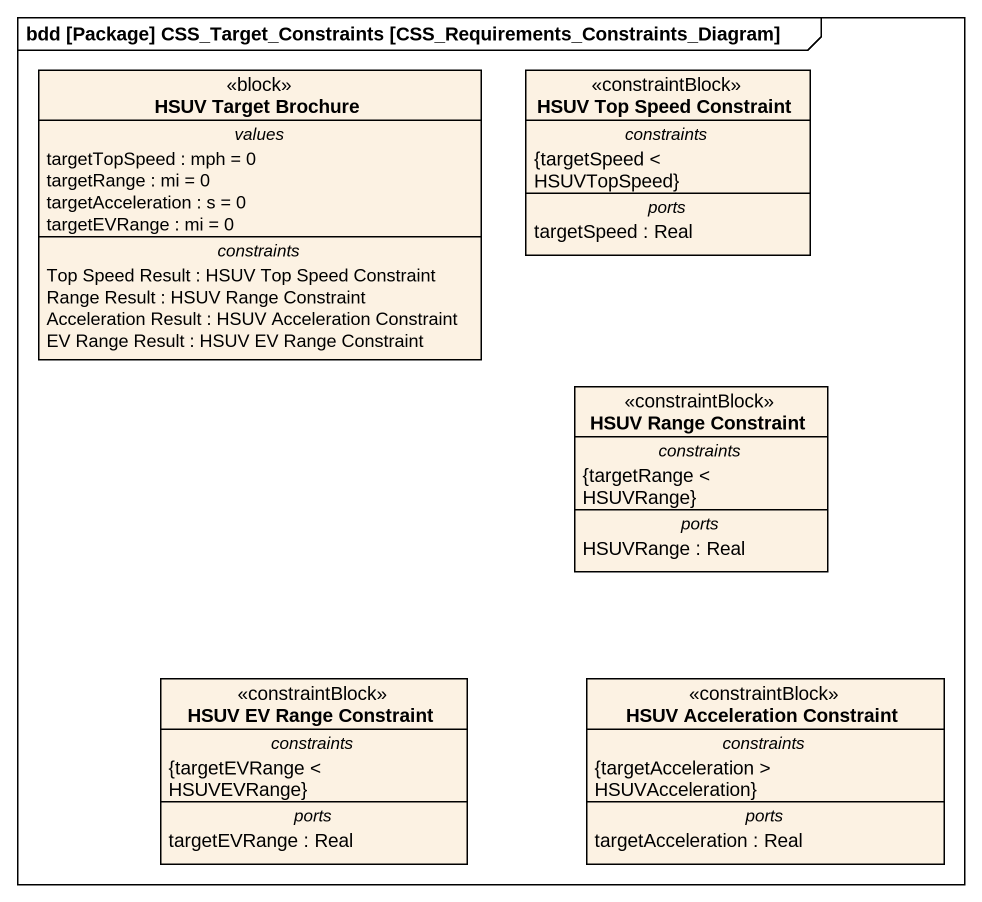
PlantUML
@startuml
mainframe bdd [Package] CSS_Target_Constraints [CSS_Requirements_Constraints_Diagram]
hide circle
hide empty members
class "HSUV Target Brochure" as HSUV_Target_Brochure <<block>> {
  -- values --
  targetTopSpeed : mph = 0
  targetRange : mi = 0
  targetAcceleration : s = 0
  targetEVRange : mi = 0
  -- constraints --
  Top Speed Result : HSUV Top Speed Constraint
  Range Result : HSUV Range Constraint
  Acceleration Result : HSUV Acceleration Constraint
  EV Range Result : HSUV EV Range Constraint
}
class "HSUV Top Speed Constraint" as HSUV_Top_Speed_Constraint <<constraintBlock>> {
  -- constraints --
  {targetSpeed < HSUVTopSpeed}
  -- ports --
  targetSpeed : Real
}
class "HSUV Range Constraint" as HSUV_Range_Constraint <<constraintBlock>> {
  -- constraints --
  {targetRange < HSUVRange}
  -- ports --
  HSUVRange : Real
}
class "HSUV EV Range Constraint" as HSUV_EV_Range_Constraint <<constraintBlock>> {
  -- constraints --
  {targetEVRange < HSUVEVRange}
  -- ports --
  targetEVRange : Real
}
class "HSUV Acceleration Constraint" as HSUV_Acceleration_Constraint <<constraintBlock>> {
  -- constraints --
  {targetAcceleration > HSUVAcceleration}
  -- ports --
  targetAcceleration : Real
}
@enduml
